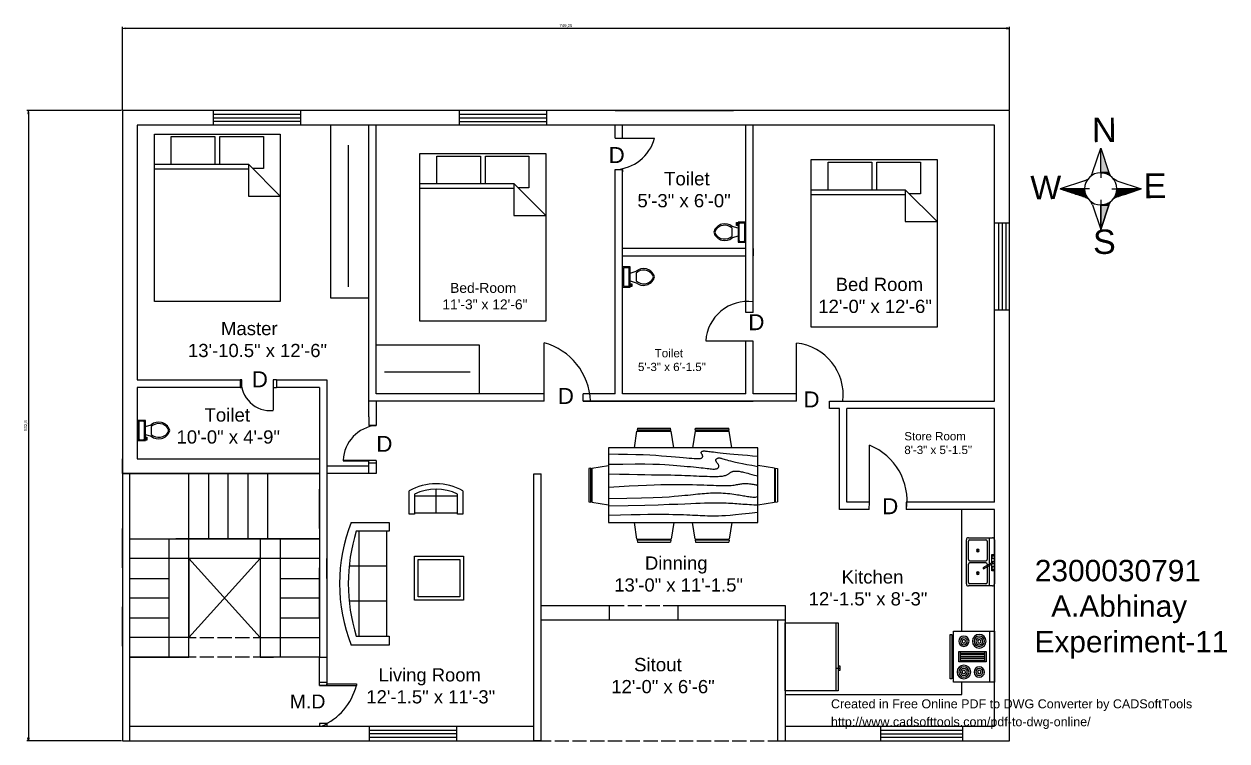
# Model space of a CAD drawing. Header units: millimetres. Extents: x 33 to 405, y 42 to 264.
import ezdxf

# ---------------------------------------------------------------- set-up
doc = ezdxf.new("R2010")
doc.units = ezdxf.units.MM
doc.header["$MEASUREMENT"] = 0
doc.layers.get('0').update_dxf_attribs({"linetype": 'CONTINUOUS'})
doc.layers.add('202CBD0', color=7, linetype='CONTINUOUS')
doc.styles.add('202CC60', font='Arial.ttf')
doc.styles.add('Arial$001H0', font='')
doc.styles.get('Arial$001H0').set_extended_font_data('Arial')

# ---------------------------------------------------------------- blocks, each defined once
blk = doc.blocks.new('1FFCF30')
at = {"layer": '202CBD0', "color": 0, "true_color": 0x000001, "style": '202CC60'}
for s, p in [('Created in Free Online PDF to DWG Converter by CADSoftTools', (0, 0)), ('http://www.cadsofttools.com/pdf-to-dwg-online/', (0, -2))]:
    blk.add_text(s, height=1, dxfattribs=at).set_placement(p)

msp = doc.modelspace()

# ---------------------------------------------------------------- hatches: boundary and pattern name
at = {"true_color": 0x000007}
for points in [[(64.03, 263.1), (64.03, 262.81), (63.12, 262.95)], [(337.01, 263.1), (337.01, 262.81), (337.92, 262.95)], [(33.87, 236.61), (34.18, 236.61), (34.03, 237.53)], [(366.21, 225.81), (368.73, 218.28), (366.21, 218.28)], [(368.58, 217.65), (369.05, 217.65), (369.15, 217.43)], [(361.63, 210.5), (362.01, 210.5), (362.22, 210.21)], [(369.26, 209.26), (369.13, 209.03), (368.92, 209.03)], [(370.4, 210.5), (370.83, 210.5), (370.24, 210.21)], [(366.21, 208.23), (368.74, 208.23), (368.73, 208.22)], [(33.87, 43.03), (34.18, 43.03), (34.03, 42.11)]]:
    msp.add_hatch(color=0, dxfattribs=at).paths.add_polyline_path(points)
h = msp.add_hatch(color=0, dxfattribs=at)
h.paths.add_polyline_path([(368.73, 218.28), (366.21, 218.28), (368.74, 218.24)])
h.paths.add_polyline_path([(366.21, 218.28), (368.74, 218.24), (366.21, 218.24)])
h = msp.add_hatch(color=0, dxfattribs=at)
h.paths.add_polyline_path([(368.74, 218.24), (366.21, 218.24), (368.75, 218.23)])
h.paths.add_polyline_path([(366.21, 218.24), (368.75, 218.23), (366.61, 218.23)])
h = msp.add_hatch(color=0, dxfattribs=at)
h.paths.add_polyline_path([(368.75, 218.23), (366.61, 218.23), (368.78, 218.18)])
h.paths.add_polyline_path([(366.61, 218.23), (368.78, 218.18), (367.03, 218.18)])
h = msp.add_hatch(color=0, dxfattribs=at)
h.paths.add_polyline_path([(368.78, 218.18), (367.03, 218.18), (368.83, 218.09)])
h.paths.add_polyline_path([(367.03, 218.18), (368.83, 218.09), (367.43, 218.09)])
h = msp.add_hatch(color=0, dxfattribs=at)
h.paths.add_polyline_path([(368.83, 218.09), (367.43, 218.09), (368.88, 217.97)])
h.paths.add_polyline_path([(367.43, 218.09), (368.88, 217.97), (367.83, 217.97)])
h = msp.add_hatch(color=0, dxfattribs=at)
h.paths.add_polyline_path([(368.88, 217.97), (367.83, 217.97), (368.95, 217.83)])
h.paths.add_polyline_path([(367.83, 217.97), (368.95, 217.83), (368.21, 217.83)])
h = msp.add_hatch(color=0, dxfattribs=at)
h.paths.add_polyline_path([(368.95, 217.83), (368.21, 217.83), (369.05, 217.65)])
h.paths.add_polyline_path([(368.21, 217.83), (369.05, 217.65), (368.58, 217.65)])
h = msp.add_hatch(color=0, dxfattribs=at)
h.paths.add_polyline_path([(368.58, 217.65), (368.94, 217.43), (369.15, 217.43)])
h.paths.add_polyline_path([(368.94, 217.43), (369.15, 217.43), (369.27, 217.19)])
h = msp.add_hatch(color=0, dxfattribs=at)
h.paths.add_polyline_path([(361.21, 213.23), (353.61, 213.23), (361.22, 212.83)])
h.paths.add_polyline_path([(353.61, 213.23), (361.22, 212.83), (354.82, 212.83)])
h = msp.add_hatch(color=0, dxfattribs=at)
h.paths.add_polyline_path([(361.22, 212.83), (354.82, 212.83), (361.27, 212.43)])
h.paths.add_polyline_path([(354.82, 212.83), (361.27, 212.43), (356.05, 212.43)])
h = msp.add_hatch(color=0, dxfattribs=at)
h.paths.add_polyline_path([(361.27, 212.43), (356.05, 212.43), (361.34, 212.03)])
h.paths.add_polyline_path([(356.05, 212.43), (361.34, 212.03), (357.25, 212.03)])
h = msp.add_hatch(color=0, dxfattribs=at)
h.paths.add_polyline_path([(376.32, 212.42), (371.14, 212.42), (375.11, 212.01)])
h.paths.add_polyline_path([(371.14, 212.42), (375.11, 212.01), (371.06, 212.01)])
h = msp.add_hatch(color=0, dxfattribs=at)
h.paths.add_polyline_path([(377.55, 212.82), (371.2, 212.82), (376.32, 212.42)])
h.paths.add_polyline_path([(371.2, 212.82), (376.32, 212.42), (371.14, 212.42)])
h = msp.add_hatch(color=0, dxfattribs=at)
h.paths.add_polyline_path([(378.77, 213.23), (371.21, 213.23), (377.55, 212.82)])
h.paths.add_polyline_path([(371.21, 213.23), (377.55, 212.82), (371.2, 212.82)])
h = msp.add_hatch(color=0, dxfattribs=at)
h.paths.add_polyline_path([(361.34, 212.03), (357.25, 212.03), (361.46, 211.63)])
h.paths.add_polyline_path([(357.25, 212.03), (361.46, 211.63), (358.42, 211.63)])
h = msp.add_hatch(color=0, dxfattribs=at)
h.paths.add_polyline_path([(361.46, 211.63), (358.42, 211.63), (361.61, 211.26)])
h.paths.add_polyline_path([(358.42, 211.63), (361.61, 211.26), (359.58, 211.26)])
h = msp.add_hatch(color=0, dxfattribs=at)
h.paths.add_polyline_path([(361.61, 211.26), (359.58, 211.26), (361.79, 210.89)])
h.paths.add_polyline_path([(359.58, 211.26), (361.79, 210.89), (360.68, 210.89)])
h = msp.add_hatch(color=0, dxfattribs=at)
h.paths.add_polyline_path([(361.79, 210.89), (360.68, 210.89), (361.87, 210.74)])
h.paths.add_polyline_path([(360.68, 210.89), (361.87, 210.74), (361.16, 210.74)])
h = msp.add_hatch(color=0, dxfattribs=at)
h.paths.add_polyline_path([(361.87, 210.74), (361.16, 210.74), (361.99, 210.54)])
h.paths.add_polyline_path([(361.16, 210.74), (361.99, 210.54), (361.54, 210.54)])
h = msp.add_hatch(color=0, dxfattribs=at)
h.paths.add_polyline_path([(361.99, 210.54), (361.54, 210.54), (362.01, 210.5)])
h.paths.add_polyline_path([(361.54, 210.54), (362.01, 210.5), (361.63, 210.5)])
h = msp.add_hatch(color=0, dxfattribs=at)
h.paths.add_polyline_path([(369.04, 208.82), (368.57, 208.82), (368.94, 208.64)])
h.paths.add_polyline_path([(368.57, 208.82), (368.94, 208.64), (368.2, 208.64)])
h = msp.add_hatch(color=0, dxfattribs=at)
h.paths.add_polyline_path([(369.13, 209.03), (368.92, 209.03), (369.04, 208.82)])
h.paths.add_polyline_path([(368.92, 209.03), (369.04, 208.82), (368.57, 208.82)])
h = msp.add_hatch(color=0, dxfattribs=at)
h.paths.add_polyline_path([(370.4, 210.5), (370.19, 210.21), (370.24, 210.21)])
h.paths.add_polyline_path([(370.19, 210.21), (370.24, 210.21), (370.16, 210.16)])
h = msp.add_hatch(color=0, dxfattribs=at)
h.paths.add_polyline_path([(371.25, 210.71), (370.53, 210.71), (370.83, 210.5)])
h.paths.add_polyline_path([(370.53, 210.71), (370.83, 210.5), (370.4, 210.5)])
h = msp.add_hatch(color=0, dxfattribs=at)
h.paths.add_polyline_path([(371.68, 210.86), (370.61, 210.86), (371.25, 210.71)])
h.paths.add_polyline_path([(370.61, 210.86), (371.25, 210.71), (370.53, 210.71)])
h = msp.add_hatch(color=0, dxfattribs=at)
h.paths.add_polyline_path([(372.78, 211.23), (370.79, 211.23), (371.68, 210.86)])
h.paths.add_polyline_path([(370.79, 211.23), (371.68, 210.86), (370.61, 210.86)])
h = msp.add_hatch(color=0, dxfattribs=at)
h.paths.add_polyline_path([(373.94, 211.61), (370.94, 211.61), (372.78, 211.23)])
h.paths.add_polyline_path([(370.94, 211.61), (372.78, 211.23), (370.79, 211.23)])
h = msp.add_hatch(color=0, dxfattribs=at)
h.paths.add_polyline_path([(375.11, 212.01), (371.06, 212.01), (373.94, 211.61)])
h.paths.add_polyline_path([(371.06, 212.01), (373.94, 211.61), (370.94, 211.61)])
h = msp.add_hatch(color=0, dxfattribs=at)
h.paths.add_polyline_path([(368.74, 208.25), (366.61, 208.25), (368.74, 208.23)])
h.paths.add_polyline_path([(366.61, 208.25), (368.74, 208.23), (366.21, 208.23)])
h = msp.add_hatch(color=0, dxfattribs=at)
h.paths.add_polyline_path([(366.21, 208.23), (366.21, 208.22), (368.73, 208.22)])
h.paths.add_polyline_path([(366.21, 208.22), (368.73, 208.22), (366.21, 200.67)])
h = msp.add_hatch(color=0, dxfattribs=at)
h.paths.add_polyline_path([(368.77, 208.3), (367.03, 208.3), (368.74, 208.25)])
h.paths.add_polyline_path([(367.03, 208.3), (368.74, 208.25), (366.61, 208.25)])
h = msp.add_hatch(color=0, dxfattribs=at)
h.paths.add_polyline_path([(368.82, 208.39), (367.43, 208.39), (368.77, 208.3)])
h.paths.add_polyline_path([(367.43, 208.39), (368.77, 208.3), (367.03, 208.3)])
h = msp.add_hatch(color=0, dxfattribs=at)
h.paths.add_polyline_path([(368.87, 208.49), (367.82, 208.49), (368.82, 208.39)])
h.paths.add_polyline_path([(367.82, 208.49), (368.82, 208.39), (367.43, 208.39)])
h = msp.add_hatch(color=0, dxfattribs=at)
h.paths.add_polyline_path([(368.94, 208.64), (368.2, 208.64), (368.87, 208.49)])
h.paths.add_polyline_path([(368.2, 208.64), (368.87, 208.49), (367.82, 208.49)])

# ---------------------------------------------------------------- linework, layer by layer
at = {"color": 0, "linetype": 'Continuous', "lineweight": 25, "true_color": 0x000007}
for p, q in [((63.12, 237.75), (63.12, 263.41)), ((337.01, 262.95), (64.03, 262.95)), ((337.92, 237.75), (337.92, 263.41)), ((62.88, 237.53), (33.58, 237.53)), ((34.03, 236.61), (34.03, 43.03)), ((91.29, 237.54), (91.29, 233.03)), ((91.29, 236.42), (118.35, 236.42)), ((91.29, 235.29), (118.35, 235.29)), ((118.35, 237.54), (118.35, 233.03)), ((167.46, 237.46), (167.46, 232.95)), ((167.46, 236.34), (194.52, 236.34)), ((167.46, 235.2), (194.52, 235.2)), ((194.52, 237.46), (194.52, 232.95)), ((91.29, 234.17), (118.35, 234.17)), ((167.46, 234.07), (194.52, 234.07)), ((215.78, 228.89), (215.78, 232.95)), ((218.08, 228.89), (218.08, 232.95)), ((256.24, 174.86), (256.24, 232.95)), ((258.54, 174.92), (258.54, 232.95)), ((215.78, 228.89), (218.08, 228.89)), ((218.08, 228.89), (228, 228.89)), ((133.17, 182.86), (133.17, 226.73)), ((366.21, 218.24), (366.21, 225.81)), ((73.1, 220.87), (102.19, 220.87)), ((102.19, 219.31), (73.1, 219.31)), ((215.78, 149.74), (215.78, 218.39)), ((218.08, 149.74), (218.08, 219.19)), ((361.21, 215.75), (362.22, 216.26)), ((363.7, 218.28), (363.17, 217.22)), ((366.21, 218.28), (366.21, 218.28)), ((366.21, 218.24), (366.21, 216.67)), ((368.73, 218.28), (369.27, 217.19)), ((371.25, 215.75), (370.16, 216.3)), ((155.32, 214.84), (184.41, 214.84)), ((184.41, 213.29), (155.32, 213.29)), ((276.56, 212.94), (305.65, 212.94)), ((361.16, 213.23), (353.61, 213.23)), ((362.77, 213.23), (361.16, 213.23)), ((369.64, 213.23), (371.25, 213.23)), ((371.21, 213.23), (378.77, 213.23)), ((305.65, 211.38), (276.56, 211.38)), ((361.16, 210.74), (362.22, 210.21)), ((363.68, 208.23), (363.17, 209.25)), ((366.21, 209.8), (366.21, 208.2)), ((368.73, 208.22), (369.26, 209.26)), ((371.25, 210.71), (370.16, 210.16)), ((366.21, 208.23), (366.21, 200.67)), ((253.85, 201), (252.05, 201.59)), ((253.4, 201.9), (253.4, 202.8)), ((253.85, 201.9), (253.4, 201.9)), ((254.14, 202.34), (254.14, 197.25)), ((255.65, 202.64), (254.45, 202.64)), ((255.94, 197.25), (255.94, 202.34)), ((333.49, 202.74), (338, 202.74)), ((334.61, 175.69), (334.61, 202.74)), ((335.74, 175.69), (335.74, 202.74)), ((336.87, 175.69), (336.87, 202.74)), ((252.05, 198.61), (252.05, 201)), ((253.85, 198.61), (252.05, 198)), ((256.24, 194.79), (218.08, 194.79)), ((254.45, 196.96), (255.65, 196.96)), ((215.78, 149.74), (215.78, 192.49)), ((218.08, 192.49), (256.24, 192.49)), ((218.37, 188.46), (218.37, 183.38)), ((219.88, 188.76), (218.67, 188.76)), ((220.17, 183.38), (220.17, 188.46)), ((220.47, 187.11), (222.27, 187.72)), ((222.27, 187.11), (222.27, 184.72)), ((218.67, 183.07), (219.88, 183.07)), ((220.47, 184.72), (222.27, 184.12)), ((220.47, 183.82), (220.92, 183.82)), ((220.92, 183.82), (220.92, 182.92)), ((333.49, 175.69), (338, 175.69)), ((193.77, 149.74), (193.77, 165.53)), ((256.24, 149.74), (256.24, 166.09)), ((258.54, 149.74), (258.54, 165.99)), ((258.54, 165.99), (258.54, 165.99)), ((271.99, 149.74), (271.99, 165.43)), ((144.34, 156.54), (170.9, 156.54)), ((67.69, 154), (99.67, 154)), ((99.67, 154), (99.67, 151.7)), ((110.89, 154), (124.18, 154)), ((110.89, 154), (110.89, 151.7)), ((126.47, 154), (126.47, 151.7)), ((99.67, 151.7), (67.69, 151.7)), ((67.69, 151.7), (67.69, 129.56)), ((109.87, 151.7), (109.87, 144.59)), ((124.18, 151.7), (110.89, 151.7)), ((193.77, 147.46), (193.77, 149.74)), ((215.78, 149.74), (205.84, 149.74)), ((205.84, 147.46), (205.84, 149.74)), ((256.24, 149.74), (218.08, 149.74)), ((193.77, 147.46), (139.45, 147.46)), ((139.45, 142.62), (139.45, 147.46)), ((141.74, 147.46), (141.74, 142.62)), ((271.99, 147.46), (205.84, 147.46)), ((205.84, 147.46), (215.78, 147.46)), ((215.78, 147.46), (258.54, 147.46)), ((258.54, 147.46), (256.24, 147.46)), ((139.45, 142.62), (139.45, 139.92)), ((333.34, 145.16), (287.55, 145.16)), ((333.34, 116.15), (333.34, 145.16)), ((68.2, 140.87), (68.2, 135.79)), ((69.69, 141.18), (68.49, 141.18)), ((69.99, 135.79), (69.99, 140.87)), ((70.29, 139.53), (72.09, 140.13)), ((72.09, 139.53), (72.09, 137.14)), ((222.69, 139.1), (222.6, 138.45)), ((233.08, 138.45), (222.6, 138.45)), ((222.69, 139.1), (232.98, 139.1)), ((233.08, 138.45), (232.98, 139.1)), ((233.94, 132.99), (233.14, 138.13)), ((240.55, 138.13), (239.74, 132.99)), ((240.55, 138.13), (251.14, 138.13)), ((251.09, 138.45), (250.98, 139.1)), ((251.94, 132.99), (251.14, 138.13)), ((68.49, 135.49), (69.69, 135.49)), ((70.29, 137.14), (72.09, 136.54)), ((70.29, 136.24), (70.74, 136.24)), ((70.74, 136.24), (70.74, 135.34)), ((259.99, 132.99), (213.7, 132.99)), ((213.7, 132.99), (213.7, 109.84)), ((294.59, 116.15), (294.59, 133.74)), ((67.69, 129.56), (124.18, 129.56)), ((139.45, 129.05), (131.49, 129.14)), ((139.45, 127.28), (139.45, 129.05)), ((141.74, 129.05), (139.45, 129.05)), ((141.74, 128.17), (139.45, 128.17)), ((208.55, 126.71), (213.7, 127.51)), ((265.13, 126.71), (259.99, 127.51)), ((265.13, 126.7), (265.13, 116.12)), ((139.45, 124.99), (126.47, 124.99)), ((192.89, 42.11), (192.89, 124.94)), ((207.59, 126.56), (207.59, 116.27)), ((124.18, 107.97), (124.18, 120.18)), ((160.31, 112.8), (160.31, 120.14)), ((153.65, 118.1), (166.98, 118.1)), ((259.99, 115.32), (265.13, 116.12)), ((265.45, 116.17), (266.09, 116.27)), ((294.53, 113.87), (294.59, 116.15)), ((294.59, 116.15), (294.59, 116.15)), ((300.02, 116.15), (300.02, 116.15)), ((333.34, 116.15), (305.99, 116.15)), ((305.99, 116.15), (305.99, 113.87)), ((153.65, 112.8), (166.98, 112.8)), ((333.34, 113.87), (305.99, 113.87)), ((323.19, 76.18), (323.19, 113.87)), ((222.54, 104.7), (221.74, 109.84)), ((233.94, 109.84), (233.14, 104.7)), ((240.55, 104.7), (239.74, 109.84)), ((251.94, 109.84), (251.14, 104.7)), ((136.47, 74.57), (136.47, 107.16)), ((145.09, 74.57), (145.09, 107.16)), ((222.54, 104.7), (233.14, 104.7)), ((233.08, 104.38), (232.98, 103.74)), ((240.55, 104.7), (251.14, 104.7)), ((251.09, 104.38), (250.98, 103.74)), ((324.58, 90.77), (324.58, 104.48)), ((325.2, 105.1), (332.67, 105.1)), ((325.61, 104.48), (330.6, 104.48)), ((331.64, 105.1), (331.64, 90.15)), ((333.3, 104.48), (333.3, 90.77)), ((325.2, 98.35), (325.2, 104.07)), ((331.01, 104.07), (331.01, 98.35)), ((126.47, 92.51), (126.47, 98.62)), ((325.2, 91.19), (325.2, 96.9)), ((325.61, 97.94), (330.6, 97.94)), ((330.6, 97.31), (325.61, 97.31)), ((332.6, 97.46), (329.87, 95.88)), ((330.08, 95.51), (332.81, 97.09)), ((331.01, 96.9), (331.01, 91.19)), ((124.18, 83.54), (124.18, 95.76)), ((145.09, 96.29), (133.4, 96.29)), ((332.81, 95.06), (332.81, 95.3)), ((111.97, 92.51), (124.18, 92.51)), ((332.67, 90.15), (325.2, 90.15)), ((330.6, 90.77), (325.61, 90.77)), ((145.09, 85.43), (133.4, 85.43)), ((214.01, 79.51), (214.01, 84.1)), ((214.01, 84.1), (218.58, 84.1)), ((219.69, 84.1), (224.08, 84.1)), ((225.18, 84.1), (229.58, 84.1)), ((230.68, 84.1), (235.24, 84.1)), ((235.24, 84.1), (235.24, 79.51)), ((266.17, 42.11), (266.17, 79.51)), ((284.3, 57.64), (284.3, 78.73)), ((331.76, 76.18), (331.76, 60.29)), ((83.72, 74.19), (85.99, 74.19)), ((87.09, 74.19), (91.49, 74.19)), ((92.59, 74.19), (96.99, 74.19)), ((98.09, 74.19), (102.5, 74.19)), ((320.64, 73), (320.11, 73)), ((320.11, 71.95), (320.64, 71.95)), ((83.72, 68.08), (65.4, 68.08)), ((85.99, 68.08), (83.72, 68.08)), ((91.49, 68.08), (87.09, 68.08)), ((96.99, 68.08), (92.59, 68.08)), ((102.5, 68.08), (98.09, 68.08)), ((124.18, 68.08), (105.86, 68.08)), ((124.18, 68.08), (126.47, 68.08)), ((322.76, 66.65), (322.76, 69.83)), ((322.76, 69.3), (330.18, 69.3)), ((330.18, 68.77), (322.76, 68.77)), ((322.76, 68.24), (330.18, 68.24)), ((330.18, 67.71), (322.76, 67.71)), ((322.76, 67.18), (330.18, 67.18)), ((330.18, 69.83), (330.18, 66.65)), ((284.3, 64.67), (285.46, 64.67)), ((320.11, 64.54), (320.64, 64.54)), ((320.64, 63.48), (320.11, 63.48)), ((124.18, 60.3), (126.47, 60.3)), ((124.18, 59.3), (126.47, 59.3)), ((126.47, 59.3), (135.63, 59.3)), ((126.47, 47.5), (126.47, 46.69)), ((139.6, 46.62), (139.6, 42.11)), ((139.6, 45.5), (166.66, 45.5)), ((166.66, 46.62), (166.66, 42.11)), ((266.17, 42.11), (266.17, 46.69)), ((297.99, 46.47), (297.99, 42.24)), ((297.99, 45.41), (323.41, 45.41)), ((323.41, 46.47), (323.41, 42.24)), ((62.88, 42.11), (33.58, 42.11)), ((139.6, 44.37), (166.66, 44.37)), ((139.6, 43.24), (166.66, 43.24)), ((192.89, 42.11), (195.97, 42.11)), ((197.07, 42.11), (201.47, 42.11)), ((202.57, 42.11), (206.96, 42.11)), ((208.06, 42.11), (212.47, 42.11)), ((213.57, 42.11), (217.97, 42.11)), ((219.07, 42.11), (223.47, 42.11)), ((224.57, 42.11), (228.98, 42.11)), ((230.08, 42.11), (234.48, 42.11)), ((235.58, 42.11), (239.98, 42.11)), ((241.07, 42.11), (245.48, 42.11)), ((246.58, 42.11), (250.98, 42.11)), ((252.08, 42.11), (256.48, 42.11)), ((257.58, 42.11), (261.99, 42.11)), ((263.09, 42.11), (266.17, 42.11)), ((297.99, 44.35), (323.41, 44.35)), ((297.99, 43.3), (323.41, 43.3))]:
    msp.add_line(p, q, dxfattribs=at)
at = {"color": 0, "linetype": 'Continuous', "lineweight": 25, "true_color": 0x000001}
for p, q in [((215.78, 237.53), (252.43, 237.53)), ((63.12, 124.99), (63.12, 129.56)), ((337.92, 42.11), (337.92, 116.15)), ((63.12, 95.76), (63.12, 107.97)), ((63.12, 71.5), (63.12, 83.71)), ((124.18, 42.11), (192.89, 42.11))]:
    msp.add_line(p, q, dxfattribs=at)
at = {"color": 0, "linetype": 'Continuous', "lineweight": -2, "true_color": 0x000007}
for points in [[(64.03, 263.1), (64.03, 262.81), (63.12, 262.95)], [(337.01, 263.1), (337.01, 262.81), (337.92, 262.95)], [(33.87, 236.61), (34.18, 236.61), (34.03, 237.53)], [(366.21, 225.81), (368.73, 218.28), (366.21, 218.28)], [(368.73, 218.28), (366.21, 218.28), (368.74, 218.24)], [(366.21, 218.28), (368.74, 218.24), (366.21, 218.24)], [(368.74, 218.24), (366.21, 218.24), (368.75, 218.23)], [(366.21, 218.24), (368.75, 218.23), (366.61, 218.23)], [(368.75, 218.23), (366.61, 218.23), (368.78, 218.18)], [(366.61, 218.23), (368.78, 218.18), (367.03, 218.18)], [(368.78, 218.18), (367.03, 218.18), (368.83, 218.09)], [(367.03, 218.18), (368.83, 218.09), (367.43, 218.09)], [(368.83, 218.09), (367.43, 218.09), (368.88, 217.97)], [(367.43, 218.09), (368.88, 217.97), (367.83, 217.97)], [(368.88, 217.97), (367.83, 217.97), (368.95, 217.83)], [(367.83, 217.97), (368.95, 217.83), (368.21, 217.83)], [(368.95, 217.83), (368.21, 217.83), (369.05, 217.65)], [(368.21, 217.83), (369.05, 217.65), (368.58, 217.65)], [(368.58, 217.65), (368.94, 217.43), (369.15, 217.43)], [(368.58, 217.65), (369.05, 217.65), (369.15, 217.43)], [(368.94, 217.43), (369.15, 217.43), (369.27, 217.19)], [(361.21, 213.23), (353.61, 213.23), (361.22, 212.83)], [(353.61, 213.23), (361.22, 212.83), (354.82, 212.83)], [(361.22, 212.83), (354.82, 212.83), (361.27, 212.43)], [(354.82, 212.83), (361.27, 212.43), (356.05, 212.43)], [(361.27, 212.43), (356.05, 212.43), (361.34, 212.03)], [(356.05, 212.43), (361.34, 212.03), (357.25, 212.03)], [(371.14, 212.42), (375.11, 212.01), (371.06, 212.01)], [(371.2, 212.82), (376.32, 212.42), (371.14, 212.42)], [(376.32, 212.42), (371.14, 212.42), (375.11, 212.01)], [(371.21, 213.23), (377.55, 212.82), (371.2, 212.82)], [(377.55, 212.82), (371.2, 212.82), (376.32, 212.42)], [(378.77, 213.23), (371.21, 213.23), (377.55, 212.82)], [(361.34, 212.03), (357.25, 212.03), (361.46, 211.63)], [(357.25, 212.03), (361.46, 211.63), (358.42, 211.63)], [(361.46, 211.63), (358.42, 211.63), (361.61, 211.26)], [(358.42, 211.63), (361.61, 211.26), (359.58, 211.26)], [(361.61, 211.26), (359.58, 211.26), (361.79, 210.89)], [(359.58, 211.26), (361.79, 210.89), (360.68, 210.89)], [(361.79, 210.89), (360.68, 210.89), (361.87, 210.74)], [(360.68, 210.89), (361.87, 210.74), (361.16, 210.74)], [(361.87, 210.74), (361.16, 210.74), (361.99, 210.54)], [(361.16, 210.74), (361.99, 210.54), (361.54, 210.54)], [(361.99, 210.54), (361.54, 210.54), (362.01, 210.5)], [(361.54, 210.54), (362.01, 210.5), (361.63, 210.5)], [(361.63, 210.5), (362.01, 210.5), (362.22, 210.21)], [(368.57, 208.82), (368.94, 208.64), (368.2, 208.64)], [(368.92, 209.03), (369.04, 208.82), (368.57, 208.82)], [(369.04, 208.82), (368.57, 208.82), (368.94, 208.64)], [(369.26, 209.26), (369.13, 209.03), (368.92, 209.03)], [(369.13, 209.03), (368.92, 209.03), (369.04, 208.82)], [(370.19, 210.21), (370.24, 210.21), (370.16, 210.16)], [(370.4, 210.5), (370.19, 210.21), (370.24, 210.21)], [(370.4, 210.5), (370.83, 210.5), (370.24, 210.21)], [(370.53, 210.71), (370.83, 210.5), (370.4, 210.5)], [(370.61, 210.86), (371.25, 210.71), (370.53, 210.71)], [(371.25, 210.71), (370.53, 210.71), (370.83, 210.5)], [(370.79, 211.23), (371.68, 210.86), (370.61, 210.86)], [(371.68, 210.86), (370.61, 210.86), (371.25, 210.71)], [(370.94, 211.61), (372.78, 211.23), (370.79, 211.23)], [(372.78, 211.23), (370.79, 211.23), (371.68, 210.86)], [(371.06, 212.01), (373.94, 211.61), (370.94, 211.61)], [(373.94, 211.61), (370.94, 211.61), (372.78, 211.23)], [(375.11, 212.01), (371.06, 212.01), (373.94, 211.61)], [(366.61, 208.25), (368.74, 208.23), (366.21, 208.23)], [(366.21, 208.23), (366.21, 208.22), (368.73, 208.22)], [(366.21, 208.23), (368.74, 208.23), (368.73, 208.22)], [(366.21, 208.22), (368.73, 208.22), (366.21, 200.67)], [(367.03, 208.3), (368.74, 208.25), (366.61, 208.25)], [(368.74, 208.25), (366.61, 208.25), (368.74, 208.23)], [(367.43, 208.39), (368.77, 208.3), (367.03, 208.3)], [(368.77, 208.3), (367.03, 208.3), (368.74, 208.25)], [(367.82, 208.49), (368.82, 208.39), (367.43, 208.39)], [(368.82, 208.39), (367.43, 208.39), (368.77, 208.3)], [(368.2, 208.64), (368.87, 208.49), (367.82, 208.49)], [(368.87, 208.49), (367.82, 208.49), (368.82, 208.39)], [(368.94, 208.64), (368.2, 208.64), (368.87, 208.49)], [(33.87, 43.03), (34.18, 43.03), (34.03, 42.11)]]:
    msp.add_lwpolyline(points, close=True, dxfattribs=at)
at = {"color": 0, "linetype": 'Continuous', "lineweight": 25, "true_color": 0x000001}
for points in [[(63.12, 237.53), (63.12, 42.11), (192.89, 42.11)], [(266.17, 42.11), (337.92, 42.11), (337.92, 237.53), (63.12, 237.53)]]:
    msp.add_lwpolyline(points, dxfattribs=at)
at = {"color": 0, "linetype": 'Continuous', "lineweight": 25, "true_color": 0x000007}
for points in [[(333.34, 147.46), (333.34, 232.95), (67.69, 232.95), (67.69, 154)], [(127.58, 232.95), (127.58, 179.47), (139.45, 179.47)], [(139.45, 147.46), (139.45, 154), (139.45, 232.95)], [(193.77, 149.74), (141.74, 149.74), (141.74, 232.95)], [(112.05, 178.28), (73.1, 178.28), (73.1, 230.22)], [(73.1, 230.22), (112.05, 230.22), (112.05, 178.28)], [(78.29, 220.87), (78.29, 229.44), (91.8, 229.44), (91.8, 220.87)], [(93.35, 220.87), (93.35, 229.44), (106.86, 229.44), (106.86, 219.57), (103.48, 219.57)], [(194.29, 172.24), (155.32, 172.24), (155.32, 224.2)], [(155.32, 224.2), (194.29, 224.2), (194.29, 172.24)], [(363.7, 218.28), (366.21, 225.81), (368.73, 218.28)], [(160.51, 214.84), (160.51, 223.41), (174.03, 223.41), (174.03, 214.84)], [(175.58, 214.84), (175.58, 223.41), (189.09, 223.41), (189.09, 213.55), (185.71, 213.55)], [(315.53, 170.34), (276.56, 170.34), (276.56, 222.29)], [(276.56, 222.29), (315.53, 222.29), (315.53, 170.34)], [(281.76, 212.94), (281.76, 221.51), (295.26, 221.51), (295.26, 212.94)], [(296.83, 212.94), (296.83, 221.51), (310.33, 221.51), (310.33, 211.65), (306.96, 211.65)], [(215.78, 218.39), (215.78, 219.19), (218.08, 219.19), (218.08, 218.49)], [(361.21, 215.75), (353.61, 213.23), (361.16, 210.74)], [(371.25, 215.75), (378.77, 213.23), (371.25, 210.71)], [(363.68, 208.23), (366.21, 200.67), (368.73, 208.22)], [(253.4, 202.8), (253.7, 202.8), (253.7, 202.19), (253.85, 202.19)], [(220.92, 182.92), (220.62, 182.92), (220.62, 183.53), (220.47, 183.53)], [(258.54, 174.92), (256.24, 174.92), (256.24, 174.86)], [(141.74, 164.91), (173.69, 164.91), (173.69, 149.74)], [(243.88, 166.09), (256.24, 166.09), (258.54, 166.09)], [(99.67, 151.7), (100.13, 151.7), (100.13, 154), (99.67, 154)], [(110.89, 154), (109.87, 154), (109.87, 151.7), (110.89, 151.7)], [(124.18, 154), (126.47, 154), (126.47, 68.08)], [(124.18, 151.7), (124.18, 124.99), (63.12, 124.99), (124.18, 124.99), (124.18, 68.08)], [(271.99, 147.46), (271.99, 149.74), (258.54, 149.74)], [(282.17, 147.46), (287.55, 147.46), (333.34, 147.46)], [(285.25, 145.16), (282.17, 145.16), (282.17, 147.46)], [(141.74, 142.62), (141.74, 139.92), (139.45, 139.92), (141.74, 139.92)], [(294.53, 113.87), (287.55, 113.87), (285.25, 113.87), (285.25, 145.16)], [(294.59, 116.15), (287.55, 116.15), (287.55, 145.16)], [(221.74, 132.99), (222.54, 138.13), (233.14, 138.13)], [(251.09, 138.45), (240.6, 138.45), (240.69, 139.1), (250.98, 139.1)], [(70.74, 135.34), (70.44, 135.34), (70.44, 135.94), (70.29, 135.94)], [(213.7, 109.84), (259.99, 109.84), (259.99, 132.99)], [(213.7, 131.06), (216.8, 131.04), (219.6, 131), (222.15, 130.94), (224.45, 130.86), (226.53, 130.76), (228.42, 130.65), (230.14, 130.53), (231.72, 130.42), (233.18, 130.29), (234.52, 130.17), (235.75, 130.07), (236.86, 129.96), (237.87, 129.87), (238.76, 129.78), (239.54, 129.72), (240.22, 129.67), (240.79, 129.64), (241.26, 129.62), (241.66, 129.64), (241.97, 129.66), (242.22, 129.69), (242.42, 129.74), (242.57, 129.8), (242.68, 129.88), (242.77, 129.96), (242.83, 130.06), (242.87, 130.15), (242.91, 130.26), (242.91, 130.37), (242.89, 130.47), (242.87, 130.58), (242.84, 130.68), (242.8, 130.78), (242.75, 130.87), (242.69, 130.97), (242.63, 131.05), (242.58, 131.14), (242.53, 131.22), (242.49, 131.3), (242.46, 131.38), (242.45, 131.46), (242.46, 131.54), (242.47, 131.61), (242.5, 131.69), (242.56, 131.75), (242.62, 131.82), (242.69, 131.87), (242.79, 131.92), (242.89, 131.95), (243.02, 131.97), (243.17, 132), (243.35, 132), (243.56, 132), (243.79, 131.97), (244.08, 131.95), (244.4, 131.92), (244.76, 131.87), (245.18, 131.82), (245.66, 131.75), (246.21, 131.68), (246.83, 131.6), (247.54, 131.52), (248.34, 131.42), (249.24, 131.33), (250.25, 131.22), (251.36, 131.12), (252.58, 131), (253.88, 130.89), (255.28, 130.78), (256.77, 130.65), (258.34, 130.53), (259.99, 130.42)], [(139.45, 124.99), (139.45, 127.28), (126.47, 127.28)], [(131.49, 129.14), (131.49, 128.88), (139.45, 128.88)], [(141.74, 129.05), (141.74, 124.99), (139.45, 124.99)], [(208.55, 126.7), (208.55, 116.12), (213.7, 115.32)], [(213.7, 127.85), (218.21, 127.93), (221.94, 127.97), (225, 127.97), (227.47, 127.93), (229.49, 127.87), (231.14, 127.77), (232.52, 127.68), (233.76, 127.57), (234.94, 127.48), (236.06, 127.38), (237.13, 127.3), (238.14, 127.21), (239.11, 127.13), (240.02, 127.04), (240.87, 126.96), (241.67, 126.88), (242.4, 126.8), (243.07, 126.72), (243.69, 126.65), (244.25, 126.58), (244.77, 126.51), (245.22, 126.47), (245.64, 126.43), (246.01, 126.4), (246.32, 126.39), (246.6, 126.39), (246.84, 126.41), (247.04, 126.43), (247.22, 126.47), (247.37, 126.52), (247.5, 126.59), (247.6, 126.66), (247.7, 126.75), (247.77, 126.84), (247.84, 126.95), (247.88, 127.05), (247.91, 127.17), (247.92, 127.29), (247.91, 127.4), (247.88, 127.52), (247.83, 127.65), (247.76, 127.76), (247.68, 127.89), (247.59, 128.01), (247.5, 128.12), (247.41, 128.25), (247.32, 128.37), (247.23, 128.49), (247.16, 128.61), (247.1, 128.73), (247.04, 128.84), (247.01, 128.96), (247, 129.07), (247, 129.19), (247.02, 129.3), (247.07, 129.4), (247.15, 129.5), (247.24, 129.58), (247.36, 129.67), (247.5, 129.73), (247.65, 129.78), (247.82, 129.82), (248.01, 129.84), (248.2, 129.83), (248.41, 129.79), (248.63, 129.74), (248.88, 129.67), (249.18, 129.57), (249.52, 129.46), (249.91, 129.33), (250.37, 129.2), (250.91, 129.05), (251.52, 128.89), (252.24, 128.73), (253.1, 128.55), (254.09, 128.33), (255.26, 128.1), (256.61, 127.84), (258.18, 127.54), (259.99, 127.2)], [(63.12, 42.11), (65.4, 42.11), (65.4, 124.99)], [(83.72, 104.72), (83.72, 124.99), (89.83, 124.99), (89.83, 104.72), (95.93, 104.72), (95.93, 124.99), (102.04, 124.99), (102.04, 104.72), (108.15, 104.72), (108.15, 124.99)], [(192.89, 42.11), (190.59, 42.11), (190.59, 124.94), (192.89, 124.94)], [(207.59, 116.27), (208.23, 116.17), (208.23, 126.66), (207.59, 126.56)], [(213.7, 124.95), (217.09, 124.84), (220.08, 124.77), (222.7, 124.7), (225, 124.66), (227, 124.63), (228.77, 124.61), (230.34, 124.6), (231.75, 124.58), (233.04, 124.56), (234.23, 124.52), (235.34, 124.49), (236.36, 124.46), (237.34, 124.43), (238.27, 124.39), (239.17, 124.34), (240.06, 124.31), (240.94, 124.27), (241.82, 124.23), (242.67, 124.2), (243.51, 124.16), (244.31, 124.13), (245.09, 124.11), (245.82, 124.1), (246.48, 124.09), (247.1, 124.1), (247.66, 124.11), (248.15, 124.14), (248.61, 124.17), (249.01, 124.22), (249.37, 124.28), (249.69, 124.34), (249.96, 124.42), (250.21, 124.5), (250.43, 124.6), (250.61, 124.69), (250.78, 124.8), (250.94, 124.9), (251.09, 125.01), (251.22, 125.12), (251.36, 125.22), (251.5, 125.32), (251.66, 125.41), (251.82, 125.5), (251.99, 125.57), (252.17, 125.63), (252.36, 125.69), (252.58, 125.73), (252.8, 125.75), (253.05, 125.77), (253.33, 125.76), (253.62, 125.75), (253.91, 125.72), (254.22, 125.68), (254.55, 125.62), (254.87, 125.56), (255.21, 125.49), (255.56, 125.4), (255.94, 125.31), (256.37, 125.19), (256.85, 125.06), (257.45, 124.9), (258.15, 124.74), (258.99, 124.53), (259.99, 124.31)], [(265.45, 116.17), (265.45, 126.66), (266.09, 126.56), (266.09, 116.27)], [(153.65, 118.63), (153.65, 112.36), (151.97, 112.36), (151.97, 119.59)], [(168.64, 119.59), (168.64, 112.36), (166.98, 112.36), (166.98, 118.63)], [(213.7, 120.78), (217.04, 120.99), (220.11, 121.17), (222.92, 121.31), (225.48, 121.42), (227.83, 121.5), (229.99, 121.55), (231.96, 121.58), (233.78, 121.6), (235.47, 121.6), (237.02, 121.6), (238.47, 121.58), (239.8, 121.56), (241.05, 121.53), (242.22, 121.5), (243.31, 121.45), (244.34, 121.41), (245.32, 121.38), (246.25, 121.34), (247.13, 121.31), (247.95, 121.27), (248.73, 121.25), (249.45, 121.24), (250.1, 121.24), (250.72, 121.25), (251.28, 121.28), (251.77, 121.32), (252.24, 121.37), (252.66, 121.43), (253.05, 121.49), (253.42, 121.56), (253.76, 121.62), (254.09, 121.69), (254.41, 121.74), (254.72, 121.79), (255.02, 121.84), (255.34, 121.87), (255.65, 121.9), (255.98, 121.91), (256.31, 121.91), (256.66, 121.9), (257.03, 121.87), (257.41, 121.84), (257.8, 121.78), (258.16, 121.73), (258.5, 121.68), (258.82, 121.62), (259.1, 121.57), (259.32, 121.52), (259.48, 121.49), (259.58, 121.46), (259.67, 121.44), (259.72, 121.43), (259.76, 121.42), (259.82, 121.41), (259.88, 121.41), (259.99, 121.41)], [(213.7, 117.23), (219.37, 117.36), (223.93, 117.47), (227.54, 117.59), (230.34, 117.71), (232.48, 117.82), (234.12, 117.94), (235.38, 118.05), (236.44, 118.15), (237.4, 118.25), (238.3, 118.34), (239.15, 118.43), (239.94, 118.51), (240.7, 118.59), (241.42, 118.66), (242.11, 118.72), (242.79, 118.79), (243.44, 118.85), (244.09, 118.9), (244.73, 118.95), (245.36, 118.98), (246, 119), (246.63, 119.02), (247.28, 119.02), (247.93, 119.01), (248.6, 118.98), (249.28, 118.94), (249.95, 118.88), (250.63, 118.82), (251.29, 118.76), (251.93, 118.68), (252.55, 118.61), (253.13, 118.52), (253.67, 118.44), (254.18, 118.36), (254.66, 118.28), (255.11, 118.21), (255.55, 118.13), (255.98, 118.05), (256.39, 117.98), (256.8, 117.91), (257.21, 117.83), (257.63, 117.78), (258.04, 117.73), (258.44, 117.7), (258.84, 117.7), (259.24, 117.72), (259.62, 117.78), (259.99, 117.88)], [(213.7, 114.99), (219.87, 115.1), (224.97, 115.22), (229.14, 115.34), (232.5, 115.45), (235.22, 115.55), (237.4, 115.64), (239.2, 115.72), (240.75, 115.79), (242.16, 115.85), (243.47, 115.88), (244.66, 115.91), (245.77, 115.92), (246.8, 115.93), (247.74, 115.93), (248.62, 115.92), (249.44, 115.9), (250.19, 115.88), (250.9, 115.85), (251.57, 115.81), (252.22, 115.78), (252.85, 115.74), (253.48, 115.7), (254.1, 115.65), (254.74, 115.6), (255.38, 115.55), (256.05, 115.5), (256.73, 115.45), (257.4, 115.4), (258.07, 115.37), (258.73, 115.34), (259.37, 115.32), (259.99, 115.31)], [(213.7, 112.09), (217.49, 112.2), (220.74, 112.28), (223.52, 112.33), (225.86, 112.36), (227.86, 112.38), (229.57, 112.38), (231.07, 112.37), (232.42, 112.36), (233.68, 112.34), (234.85, 112.31), (235.96, 112.28), (237, 112.25), (237.97, 112.22), (238.89, 112.17), (239.76, 112.13), (240.59, 112.09), (241.38, 112.06), (242.13, 112.01), (242.87, 111.98), (243.62, 111.95), (244.38, 111.93), (245.15, 111.91), (245.96, 111.9), (246.83, 111.91), (247.76, 111.92), (248.81, 111.96), (250.01, 112.02), (251.41, 112.13), (253.07, 112.28), (255.01, 112.48), (257.3, 112.73), (259.99, 113.06)], [(268.45, 46.69), (333.34, 46.69), (333.34, 113.87)], [(134.03, 109.87), (145.8, 109.87), (145.8, 107.16), (135.6, 107.16)], [(124.18, 98.62), (65.4, 98.62), (65.4, 104.72), (124.18, 104.72)], [(65.4, 68.08), (83.72, 68.08), (83.72, 104.72), (124.18, 104.72), (105.86, 104.72), (105.86, 68.08), (109.94, 68.08)], [(83.72, 68.08), (77.61, 68.08), (77.61, 104.72)], [(109.94, 104.72), (83.72, 104.72), (83.72, 104.72), (79.65, 104.72)], [(105.86, 104.72), (111.97, 104.72), (111.97, 68.08), (105.86, 68.08)], [(233.08, 104.38), (222.6, 104.38), (222.69, 103.74), (232.98, 103.74)], [(251.09, 104.38), (240.6, 104.38), (240.69, 103.74), (250.98, 103.74)], [(105.86, 74.19), (83.72, 98.62), (83.72, 74.19), (105.86, 98.62)], [(332.49, 97.4), (332.49, 99.94), (333.34, 99.94), (333.34, 94.85), (332.49, 94.85), (332.49, 96.91)], [(333.02, 99.49), (333.02, 99.73), (332.81, 99.73), (332.81, 99.49)], [(333.02, 95.3), (333.02, 95.06), (332.81, 95.06)], [(77.61, 86.4), (65.4, 86.4), (65.4, 92.51), (77.61, 92.51)], [(111.97, 80.3), (124.18, 80.3), (124.18, 86.4), (111.97, 86.4)], [(192.89, 81.81), (192.89, 84.1), (214.01, 84.1)], [(268.45, 84.1), (268.45, 79.51), (192.89, 79.51)], [(235.24, 84.1), (266.17, 84.1), (268.45, 84.1), (268.45, 42.11)], [(83.72, 74.19), (65.4, 74.19), (65.4, 80.3), (77.61, 80.3)], [(135.6, 74.57), (145.8, 74.57), (145.8, 71.85), (134.03, 71.85)], [(103.6, 74.19), (105.86, 74.19), (105.86, 71.69)], [(105.86, 74.19), (124.18, 74.19), (124.18, 68.08), (120.11, 68.08)], [(105.86, 70.59), (105.86, 68.08), (103.6, 68.08)], [(126.47, 68.08), (126.47, 59.3), (124.18, 59.3), (124.18, 68.08)], [(284.88, 64.08), (285.46, 64.08), (285.46, 65.26), (284.88, 65.26)], [(126.47, 59.3), (126.47, 59.81), (135.63, 59.81), (135.63, 59.3)], [(268.45, 56.51), (323.19, 56.51), (323.19, 60.29)], [(65.4, 42.11), (65.4, 46.69), (190.59, 46.69)], [(126.47, 47.5), (124.18, 47.5), (124.18, 46.69)]]:
    msp.add_lwpolyline(points, dxfattribs=at)
for points in [[(102.19, 211), (112.05, 211), (102.19, 220.87)], [(184.41, 204.98), (194.29, 204.98), (184.41, 214.84)], [(305.65, 203.07), (315.53, 203.07), (305.65, 212.94)], [(253.85, 196.66), (256.24, 196.66), (256.24, 202.95), (253.85, 202.95)], [(258.54, 194.79), (258.54, 192.49)], [(220.47, 189.06), (218.08, 189.06), (218.08, 182.77), (220.47, 182.77)], [(70.29, 141.48), (67.9, 141.48), (67.9, 135.19), (70.29, 135.19)], [(153.59, 85.78), (153.59, 99.42), (168.84, 99.42), (168.84, 85.78)], [(154.78, 86.83), (154.78, 98.33), (167.64, 98.33), (167.64, 86.83)], [(284.88, 57.64), (268.47, 57.64), (268.47, 78.73), (284.88, 78.73)], [(319.58, 75.12), (320.11, 75.12), (320.11, 61.35), (319.58, 61.35)], [(320.64, 76.18), (333.35, 76.18), (333.35, 60.29), (320.64, 60.29)], [(322.23, 69.83), (330.7, 69.83), (330.7, 66.65), (322.23, 66.65)]]:
    msp.add_lwpolyline(points, close=True, dxfattribs=at)
for points in [[(215.79, 219.19), (221.54, 219.43), (226.47, 223.35), (228.01, 228.89)], [(366.22, 218.24), (363.46, 218.24), (361.22, 216), (361.22, 213.24)], [(371.22, 213.24), (371.22, 216), (368.98, 218.24), (366.22, 218.24)], [(361.22, 213.24), (361.22, 210.48), (363.46, 208.24), (366.22, 208.24)], [(366.22, 208.24), (368.98, 208.24), (371.22, 210.48), (371.22, 213.24)], [(248.86, 202.28), (247.75, 201.98), (246.84, 201.18), (246.41, 200.12)], [(249.26, 201.91), (248.24, 201.77), (247.34, 201.18), (246.81, 200.3)], [(252.06, 201.6), (251.16, 202.32), (249.98, 202.57), (248.86, 202.28)], [(252.06, 201), (251.31, 201.71), (250.28, 202.05), (249.26, 201.91)], [(254.23, 202.57), (254.17, 202.52), (254.15, 202.43), (254.16, 202.35)], [(254.45, 202.65), (254.37, 202.66), (254.29, 202.63), (254.23, 202.57)], [(255.87, 202.57), (255.81, 202.63), (255.73, 202.66), (255.65, 202.65)], [(255.94, 202.35), (255.95, 202.43), (255.93, 202.52), (255.87, 202.57)], [(246.41, 200.12), (246.35, 199.92), (246.35, 199.7), (246.41, 199.49)], [(246.41, 199.49), (246.84, 198.42), (247.75, 197.62), (248.86, 197.33)], [(246.81, 200.3), (246.67, 199.99), (246.67, 199.63), (246.81, 199.31)], [(246.81, 199.32), (247.34, 198.44), (248.24, 197.84), (249.26, 197.71)], [(248.86, 197.33), (249.98, 197.04), (251.16, 197.29), (252.06, 198)], [(249.26, 197.71), (250.28, 197.57), (251.31, 197.9), (252.06, 198.61)], [(254.16, 197.26), (254.15, 197.18), (254.17, 197.1), (254.23, 197.04)], [(254.23, 197.04), (254.29, 196.98), (254.37, 196.96), (254.45, 196.97)], [(255.65, 196.97), (255.73, 196.96), (255.81, 196.98), (255.87, 197.04)], [(255.87, 197.04), (255.93, 197.1), (255.95, 197.18), (255.94, 197.26)], [(218.46, 188.69), (218.4, 188.63), (218.37, 188.55), (218.39, 188.47)], [(218.68, 188.76), (218.6, 188.77), (218.52, 188.75), (218.46, 188.69)], [(220.1, 188.69), (220.04, 188.75), (219.96, 188.77), (219.88, 188.76)], [(220.17, 188.47), (220.18, 188.55), (220.15, 188.63), (220.1, 188.69)], [(225.46, 188.39), (224.35, 188.68), (223.17, 188.43), (222.27, 187.72)], [(225.06, 188.02), (224.04, 188.16), (223.02, 187.83), (222.27, 187.12)], [(227.52, 186.41), (226.99, 187.29), (226.08, 187.89), (225.06, 188.02)], [(227.92, 186.23), (227.49, 187.3), (226.58, 188.1), (225.46, 188.39)], [(227.52, 185.43), (227.66, 185.74), (227.66, 186.1), (227.52, 186.42)], [(218.39, 183.38), (218.37, 183.3), (218.4, 183.21), (218.46, 183.16)], [(218.46, 183.16), (218.52, 183.1), (218.6, 183.07), (218.68, 183.08)], [(219.88, 183.08), (219.96, 183.07), (220.04, 183.1), (220.1, 183.16)], [(220.1, 183.16), (220.15, 183.21), (220.18, 183.3), (220.17, 183.38)], [(222.27, 184.73), (223.02, 184.02), (224.04, 183.68), (225.06, 183.82)], [(222.27, 184.12), (223.17, 183.4), (224.35, 183.15), (225.46, 183.44)], [(225.06, 183.82), (226.08, 183.96), (226.99, 184.55), (227.52, 185.43)], [(225.46, 183.44), (226.58, 183.74), (227.49, 184.54), (227.92, 185.6)], [(227.92, 185.61), (227.98, 185.81), (227.98, 186.03), (227.92, 186.24)], [(248.57, 175.34), (245.79, 173.04), (244.09, 169.7), (243.87, 166.1)], [(258.54, 178.21), (254.96, 178.67), (251.35, 177.64), (248.57, 175.34)], [(208.16, 147.46), (207.78, 155.97), (201.97, 163.26), (193.77, 165.54)], [(286.35, 147.46), (287.33, 156.38), (280.91, 164.42), (272, 165.44)], [(99.97, 153.99), (99.81, 151.36), (100.82, 148.8), (102.73, 146.98)], [(102.73, 146.98), (104.64, 145.16), (107.26, 144.29), (109.88, 144.58)], [(68.28, 141.11), (68.22, 141.05), (68.2, 140.97), (68.21, 140.89)], [(68.5, 141.18), (68.42, 141.19), (68.34, 141.16), (68.28, 141.11)], [(69.92, 141.11), (69.86, 141.16), (69.78, 141.19), (69.7, 141.18)], [(69.99, 140.89), (70, 140.97), (69.98, 141.05), (69.92, 141.11)], [(75.29, 140.82), (74.17, 141.11), (72.99, 140.86), (72.09, 140.14)], [(74.89, 140.44), (73.87, 140.58), (72.84, 140.25), (72.09, 139.54)], [(77.34, 138.83), (76.81, 139.71), (75.91, 140.31), (74.89, 140.44)], [(77.74, 138.66), (77.31, 139.73), (76.4, 140.53), (75.29, 140.82)], [(75.29, 135.87), (76.4, 136.16), (77.31, 136.96), (77.74, 138.03)], [(77.34, 137.85), (77.48, 138.16), (77.48, 138.52), (77.34, 138.83)], [(77.74, 138.03), (77.8, 138.23), (77.8, 138.45), (77.74, 138.65)], [(141.74, 139.93), (136.14, 139.35), (131.79, 134.77), (131.5, 129.14)], [(68.21, 135.79), (68.2, 135.71), (68.22, 135.63), (68.28, 135.57)], [(68.28, 135.57), (68.34, 135.52), (68.42, 135.49), (68.5, 135.5)], [(69.7, 135.5), (69.78, 135.49), (69.86, 135.52), (69.92, 135.57)], [(69.92, 135.57), (69.98, 135.63), (70, 135.71), (69.99, 135.79)], [(72.09, 137.14), (72.84, 136.43), (73.87, 136.1), (74.89, 136.24)], [(72.09, 136.55), (72.99, 135.83), (74.17, 135.58), (75.29, 135.87)], [(74.89, 136.24), (75.91, 136.37), (76.81, 136.97), (77.34, 137.85)], [(306, 113.87), (307.28, 122.34), (302.56, 130.58), (294.6, 133.74)], [(168.65, 119.59), (163.49, 122.55), (157.15, 122.55), (151.98, 119.59)], [(166.98, 118.62), (162.77, 120.65), (157.87, 120.65), (153.65, 118.62)], [(134.04, 109.87), (129.21, 97.66), (129.21, 84.07), (134.04, 71.85)], [(135.6, 107.16), (132.3, 96.55), (132.3, 85.18), (135.6, 74.57)], [(325.21, 105.1), (324.86, 105.1), (324.59, 104.83), (324.59, 104.48)], [(325.62, 104.49), (325.39, 104.49), (325.2, 104.3), (325.2, 104.07)], [(331.02, 104.07), (331.02, 104.3), (330.83, 104.49), (330.6, 104.49)], [(333.3, 104.48), (333.3, 104.83), (333.02, 105.1), (332.68, 105.1)], [(328.11, 101.58), (327.88, 101.58), (327.69, 101.39), (327.69, 101.16)], [(327.69, 101.16), (327.69, 100.93), (327.88, 100.74), (328.11, 100.74)], [(328.11, 101.37), (327.99, 101.37), (327.9, 101.27), (327.9, 101.16)], [(327.9, 101.16), (327.9, 101.05), (327.99, 100.95), (328.11, 100.95)], [(328.52, 101.16), (328.52, 101.39), (328.34, 101.58), (328.11, 101.58)], [(328.31, 101.16), (328.31, 101.27), (328.22, 101.37), (328.11, 101.37)], [(328.11, 100.95), (328.22, 100.95), (328.31, 101.05), (328.31, 101.16)], [(328.11, 100.74), (328.34, 100.74), (328.52, 100.93), (328.52, 101.16)], [(325.2, 98.36), (325.2, 98.13), (325.39, 97.94), (325.62, 97.94)], [(325.62, 97.32), (325.39, 97.32), (325.2, 97.14), (325.2, 96.91)], [(330.6, 97.94), (330.83, 97.94), (331.02, 98.13), (331.02, 98.36)], [(331.02, 96.91), (331.02, 97.14), (330.83, 97.32), (330.6, 97.32)], [(332.92, 99.53), (332.68, 99.53), (332.49, 99.33), (332.49, 99.1)], [(332.49, 99.1), (332.49, 98.86), (332.68, 98.67), (332.92, 98.67)], [(332.92, 97.73), (332.74, 97.73), (332.6, 97.58), (332.6, 97.4)], [(332.6, 97.4), (332.6, 97.23), (332.74, 97.08), (332.92, 97.08)], [(333.35, 99.1), (333.35, 99.33), (333.16, 99.53), (332.92, 99.53)], [(332.92, 98.67), (333.16, 98.67), (333.35, 98.86), (333.35, 99.1)], [(333.24, 97.4), (333.24, 97.58), (333.1, 97.73), (332.92, 97.73)], [(332.92, 97.08), (333.1, 97.08), (333.24, 97.23), (333.24, 97.4)], [(328.11, 94.52), (327.88, 94.52), (327.69, 94.33), (327.69, 94.1)], [(327.69, 94.1), (327.69, 93.87), (327.88, 93.68), (328.11, 93.68)], [(328.11, 94.31), (327.99, 94.31), (327.9, 94.22), (327.9, 94.1)], [(327.9, 94.1), (327.9, 93.99), (327.99, 93.9), (328.11, 93.9)], [(328.52, 94.1), (328.52, 94.33), (328.34, 94.52), (328.11, 94.52)], [(328.31, 94.1), (328.31, 94.22), (328.22, 94.31), (328.11, 94.31)], [(328.11, 93.9), (328.22, 93.9), (328.31, 93.99), (328.31, 94.1)], [(328.11, 93.68), (328.34, 93.68), (328.52, 93.87), (328.52, 94.1)], [(329.87, 95.89), (329.77, 95.83), (329.73, 95.7), (329.79, 95.59)], [(329.79, 95.59), (329.85, 95.49), (329.98, 95.45), (330.09, 95.51)], [(332.92, 96.13), (332.68, 96.13), (332.49, 95.94), (332.49, 95.7)], [(332.49, 95.7), (332.49, 95.46), (332.68, 95.27), (332.92, 95.27)], [(333.35, 95.7), (333.35, 95.94), (333.16, 96.13), (332.92, 96.13)], [(332.92, 95.27), (333.16, 95.27), (333.35, 95.46), (333.35, 95.7)], [(324.59, 90.78), (324.59, 90.44), (324.86, 90.16), (325.21, 90.16)], [(325.2, 91.19), (325.2, 90.96), (325.39, 90.77), (325.62, 90.77)], [(330.6, 90.77), (330.83, 90.77), (331.02, 90.96), (331.02, 91.19)], [(332.68, 90.16), (333.02, 90.16), (333.3, 90.44), (333.3, 90.78)], [(323.82, 74.6), (322.94, 74.6), (322.23, 73.89), (322.23, 73.01)], [(325.41, 73.01), (325.41, 73.89), (324.7, 74.6), (323.82, 74.6)], [(328.59, 75.13), (327.42, 75.13), (326.47, 74.18), (326.47, 73.01)], [(328.59, 74.6), (327.71, 74.6), (327, 73.89), (327, 73.01)], [(330.72, 73.01), (330.72, 74.18), (329.77, 75.13), (328.59, 75.13)], [(330.19, 73.01), (330.19, 73.89), (329.47, 74.6), (328.59, 74.6)], [(322.23, 73.01), (322.23, 72.13), (322.94, 71.42), (323.82, 71.42)], [(323.82, 74.07), (323.23, 74.07), (322.76, 73.6), (322.76, 73.01)], [(322.76, 73.01), (322.76, 72.42), (323.23, 71.95), (323.82, 71.95)], [(323.82, 73.54), (323.52, 73.54), (323.29, 73.3), (323.29, 73.01)], [(323.29, 73.01), (323.29, 72.71), (323.52, 72.47), (323.82, 72.47)], [(324.88, 73.01), (324.88, 73.6), (324.41, 74.07), (323.82, 74.07)], [(324.35, 73.01), (324.35, 73.3), (324.12, 73.54), (323.82, 73.54)], [(323.82, 72.47), (324.12, 72.47), (324.35, 72.71), (324.35, 73.01)], [(323.82, 71.42), (324.7, 71.42), (325.41, 72.13), (325.41, 73.01)], [(323.82, 71.95), (324.41, 71.95), (324.88, 72.42), (324.88, 73.01)], [(326.47, 73.01), (326.47, 71.84), (327.42, 70.89), (328.59, 70.89)], [(327, 73.01), (327, 72.13), (327.71, 71.42), (328.59, 71.42)], [(328.59, 74.07), (328.01, 74.07), (327.53, 73.6), (327.53, 73.01)], [(327.53, 73.01), (327.53, 72.42), (328.01, 71.95), (328.59, 71.95)], [(328.59, 73.54), (328.3, 73.54), (328.06, 73.3), (328.06, 73.01)], [(328.06, 73.01), (328.06, 72.71), (328.3, 72.47), (328.59, 72.47)], [(329.66, 73.01), (329.66, 73.6), (329.18, 74.07), (328.59, 74.07)], [(329.13, 73.01), (329.13, 73.3), (328.89, 73.54), (328.59, 73.54)], [(328.59, 72.47), (328.89, 72.47), (329.13, 72.71), (329.13, 73.01)], [(328.59, 70.89), (329.77, 70.89), (330.72, 71.84), (330.72, 73.01)], [(328.59, 71.42), (329.47, 71.42), (330.19, 72.13), (330.19, 73.01)], [(328.59, 71.95), (329.18, 71.95), (329.66, 72.42), (329.66, 73.01)], [(323.82, 65.61), (322.65, 65.61), (321.7, 64.66), (321.7, 63.48)], [(321.7, 63.48), (321.7, 62.31), (322.65, 61.36), (323.82, 61.36)], [(323.82, 65.08), (322.94, 65.08), (322.23, 64.36), (322.23, 63.48)], [(322.23, 63.48), (322.23, 62.6), (322.94, 61.89), (323.82, 61.89)], [(323.82, 64.55), (323.23, 64.55), (322.76, 64.07), (322.76, 63.48)], [(322.76, 63.48), (322.76, 62.9), (323.23, 62.42), (323.82, 62.42)], [(323.82, 64.02), (323.52, 64.02), (323.29, 63.78), (323.29, 63.48)], [(323.29, 63.48), (323.29, 63.19), (323.52, 62.95), (323.82, 62.95)], [(325.94, 63.48), (325.94, 64.66), (324.99, 65.61), (323.82, 65.61)], [(325.41, 63.48), (325.41, 64.36), (324.7, 65.08), (323.82, 65.08)], [(324.88, 63.48), (324.88, 64.07), (324.41, 64.55), (323.82, 64.55)], [(324.35, 63.48), (324.35, 63.78), (324.12, 64.02), (323.82, 64.02)], [(323.82, 61.36), (324.99, 61.36), (325.94, 62.31), (325.94, 63.48)], [(323.82, 61.89), (324.7, 61.89), (325.41, 62.6), (325.41, 63.48)], [(323.82, 62.42), (324.41, 62.42), (324.88, 62.9), (324.88, 63.48)], [(323.82, 62.95), (324.12, 62.95), (324.35, 63.19), (324.35, 63.48)], [(328.59, 65.08), (327.71, 65.08), (327, 64.36), (327, 63.48)], [(327, 63.48), (327, 62.6), (327.71, 61.89), (328.59, 61.89)], [(328.59, 64.55), (328.01, 64.55), (327.53, 64.07), (327.53, 63.48)], [(327.53, 63.48), (327.53, 62.9), (328.01, 62.42), (328.59, 62.42)], [(328.59, 64.02), (328.3, 64.02), (328.06, 63.78), (328.06, 63.48)], [(328.06, 63.48), (328.06, 63.19), (328.3, 62.95), (328.59, 62.95)], [(330.19, 63.48), (330.19, 64.36), (329.47, 65.08), (328.59, 65.08)], [(329.66, 63.48), (329.66, 64.07), (329.18, 64.55), (328.59, 64.55)], [(329.13, 63.48), (329.13, 63.78), (328.89, 64.02), (328.59, 64.02)], [(328.59, 62.95), (328.89, 62.95), (329.13, 63.19), (329.13, 63.48)], [(328.59, 61.89), (329.47, 61.89), (330.19, 62.6), (330.19, 63.48)], [(328.59, 62.42), (329.18, 62.42), (329.66, 62.9), (329.66, 63.48)], [(124.85, 46.69), (130.18, 49.04), (134.15, 53.68), (135.64, 59.3)]]:
    msp.add_open_spline(points, degree=3, dxfattribs=at)

# ---------------------------------------------------------------- block references
at = {"layer": '202CBD0', "color": 0, "true_color": 0x000000, "xscale": 2.777870468340848, "yscale": 2.777870468340848, "zscale": 2.777870468340848}
msp.add_blockref('1FFCF30', (282.64, 52.23), dxfattribs=at)

# ---------------------------------------------------------------- texts
at = {"color": 0, "true_color": 0x000007, "style": 'Arial$001H0'}
for s, height, p in [('749,25', 0.929, (198.55, 263.37)), ('D', 4.94, (213.77, 221.24)), ('     Toilet', 4.1354, (222.91, 214.31)), ('5\'-3" x 6\'-0"', 4.1081, (222.68, 207.51)), ('     Bed-Room', 3.0725, (158.69, 180.99)), ('   Bed Room', 4.102, (279.33, 181.57)), ('   11\'-3" x 12\'-6"', 3.0685, (158.69, 175.88)), ('12\'-0" x 12\'-6"', 4.0963, (278.72, 174.76)), ('      Master', 4.1146, (84.09, 167.89)), ('D', 4.94, (257.04, 169.43)), ('13\'-10.5" x 12\'-6"', 4.0882, (83.47, 161.09)), ('     Toilet', 2.5846, (223, 161.01)), ('D', 4.94, (103.23, 151.73)), ('5\'-3" x 6\'-1.5"', 2.5618, (222.86, 156.76)), ('D', 4.94, (198.03, 146.56)), ('D', 4.94, (274.13, 145.5)), ('     Toilet', 4.1354, (80.53, 141.09)), ('10\'-0" x 4\'-9"', 4.1013, (79.91, 134.28)), ('   Store Room', 2.5598, (302.39, 135.29)), ('D', 4.94, (141.8, 131.73)), ('   8\'-3" x 5\'-1.5"', 2.5582, (302.39, 131.03)), ('D', 4.94, (298.52, 112.39)), ('Dinning', 4.094, (225.02, 95.21)), ('          2300030791', 6.6265, (320.07, 91.6)), ('      Kitchen', 4.1098, (276.37, 90.9)), ('    13\'-0" x 11\'-1.5"', 4.0866, (209.17, 88.41)), ('12\'-1.5" x 8\'-3"', 4.0944, (275.75, 84.11)), ('            A.Abhinay', 6.612, (320.07, 80.6)), ('          Experiment-11', 6.6102, (320.07, 69.56)), ('    Sitout', 4.138, (215.21, 63.7)), ('  Living Room', 4.0789, (139.34, 60.55)), ('12\'-0" x 6\'-6"', 4.1013, (214.58, 56.9)), ('M.D', 4.32, (114.98, 52.18)), ('12\'-1.5" x 11\'-3"', 4.091, (138.71, 53.74))]:
    msp.add_text(s, height=height, dxfattribs=at).set_placement(p)
for s, height, rotation, p in [('N', 7.59, 0.3793, (363.52, 227.69)), ('W', 7.27, 0.3627, (344.43, 209.99)), ('E', 7.7, 0.3077, (379.45, 210.33)), ('S', 7.55, 0.412, (363.86, 193.04)), ('532,8', 0.934, 90, (33.62, 138.22))]:
    msp.add_text(s, height=height, rotation=rotation, dxfattribs=at).set_placement(p)

doc.saveas('drawing.dxf')
